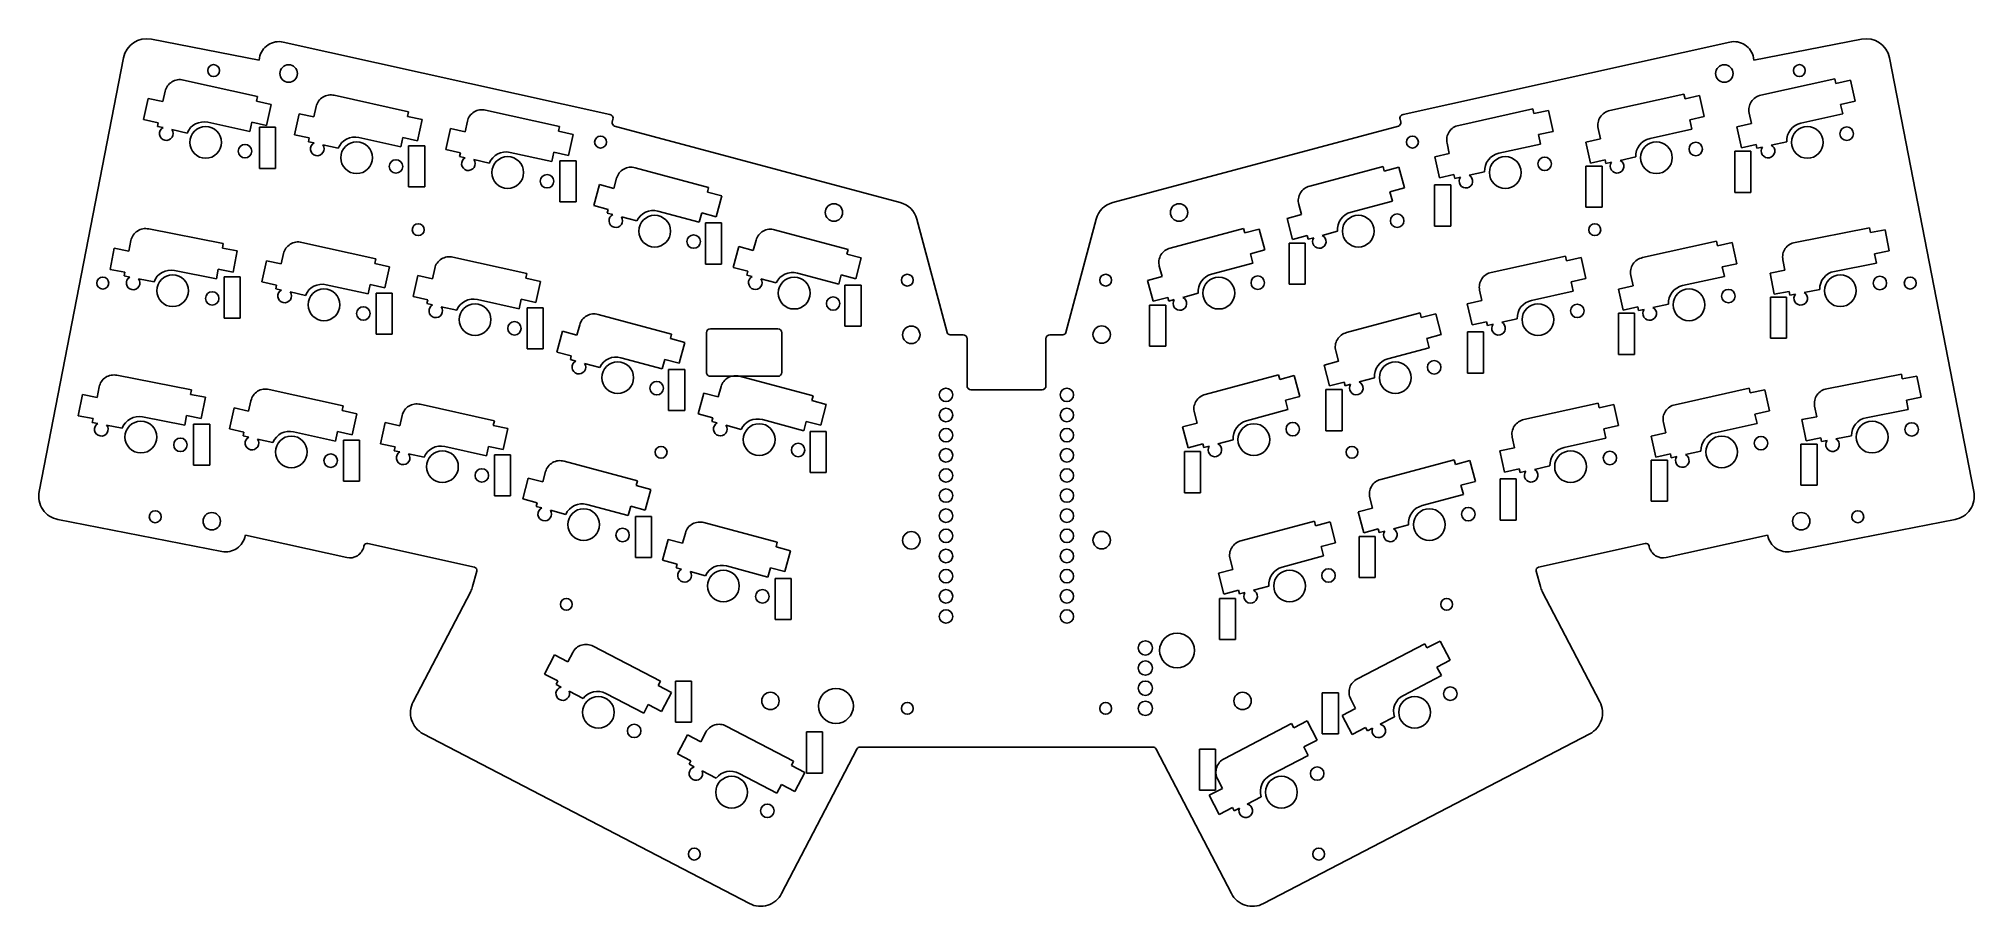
# Model space of a CAD drawing. Extents: x 28 to 272, y -136 to -27.
import ezdxf

# ---------------------------------------------------------------- set-up
doc = ezdxf.new("R2010")
doc.units = 0
doc.layers.add('BLACK', color=7, linetype='CONTINUOUS')

msp = doc.modelspace()

# ---------------------------------------------------------------- linework, layer by layer
at = {"layer": 'BLACK', "linetype": 'CONTINUOUS'}
for p, q in [((55.792031, -29.58987), (42.230974, -26.953867)), ((100.025963, -36.461258), (58.844465, -27.33154)), ((241.155535, -27.33154), (199.974037, -36.461258)), ((257.769026, -26.953867), (244.207969, -29.58987)), ((28.081801, -84.02252), (38.713665, -29.326322)), ((55.849299, -29.295255), (55.792031, -29.58987)), ((244.207969, -29.58987), (244.150701, -29.295255)), ((261.286335, -29.326322), (271.918199, -84.02252)), ((43.974484, -33.521833), (43.683113, -34.836122)), ((55.604691, -34.184672), (46.255875, -32.11209)), ((74.631127, -36.11139), (65.282311, -34.038808)), ((235.387233, -33.890373), (226.038417, -35.962956)), ((235.517207, -34.476648), (235.387233, -33.890373)), ((237.360269, -34.068051), (235.517207, -34.476648)), ((237.948508, -36.721428), (237.360269, -34.068051)), ((254.413669, -31.963655), (245.064853, -34.036238)), ((254.543643, -32.54993), (254.413669, -31.963655)), ((256.386705, -32.141333), (254.543643, -32.54993)), ((256.974944, -34.79471), (256.386705, -32.141333)), ((41.840051, -34.427525), (41.251811, -37.080903)), ((41.840051, -34.427525), (43.683113, -34.836122)), ((55.474717, -34.770947), (55.604691, -34.184672)), ((57.317779, -35.179544), (55.474717, -34.770947)), ((56.729539, -37.832921), (57.317779, -35.179544)), ((60.866487, -36.354243), (60.278247, -39.007621)), ((60.866487, -36.354243), (62.709549, -36.76284)), ((63.00092, -35.448551), (62.709549, -36.76284)), ((74.501153, -36.697665), (74.631127, -36.11139)), ((93.678141, -37.97739), (84.329325, -35.904808)), ((216.340219, -35.756373), (206.991403, -37.828956)), ((216.470193, -36.342648), (216.340219, -35.756373)), ((218.313255, -35.934051), (216.470193, -36.342648)), ((218.901494, -38.587428), (218.313255, -35.934051)), ((243.592994, -36.278057), (243.884365, -37.592346)), ((255.395679, -36.393218), (250.129549, -37.560691)), ((256.974944, -34.79471), (255.131882, -35.203307)), ((255.395679, -36.393218), (255.131882, -35.203307)), ((41.251811, -37.080903), (43.094873, -37.4895)), ((43.094873, -37.4895), (42.990333, -37.96105)), ((42.990333, -37.96105), (43.701456, -38.118702)), ((44.792651, -38.360205), (46.743214, -38.793043)), ((54.62268, -38.614235), (49.35655, -37.446762)), ((54.62268, -38.614235), (54.886477, -37.424324)), ((56.729539, -37.832921), (54.886477, -37.424324)), ((57.8776, -38.0748), (55.8456, -38.0748)), ((55.8456, -38.0748), (55.8456, -43.2564)), ((57.8776, -43.2564), (57.8776, -38.0748)), ((60.278247, -39.007621), (62.121309, -39.416218)), ((76.344215, -37.106262), (74.501153, -36.697665)), ((75.755975, -39.759639), (76.344215, -37.106262)), ((79.913501, -38.220243), (79.325261, -40.873621)), ((79.913501, -38.220243), (81.756563, -38.62884)), ((82.047934, -37.314551), (81.756563, -38.62884)), ((93.548167, -38.563665), (93.678141, -37.97739)), ((95.391229, -38.972262), (93.548167, -38.563665)), ((94.802989, -41.625639), (95.391229, -38.972262)), ((100.40589, -37.057628), (100.321712, -37.437321)), ((136.57828, -47.548284), (100.608703, -37.910267)), ((199.391297, -37.910267), (163.42172, -47.548284)), ((199.678288, -37.437321), (199.59411, -37.057628)), ((218.901494, -38.587428), (217.058432, -38.996025)), ((217.322229, -40.185936), (217.058432, -38.996025)), ((224.566558, -38.204775), (224.857929, -39.519064)), ((236.369243, -38.319936), (231.103113, -39.487409)), ((237.948508, -36.721428), (236.105446, -37.130025)), ((236.369243, -38.319936), (236.105446, -37.130025)), ((242.041302, -38.000943), (243.884365, -37.592346)), ((242.041302, -38.000943), (242.629542, -40.654321)), ((62.121309, -39.416218), (62.016769, -39.887768)), ((62.016769, -39.887768), (62.727892, -40.04542)), ((63.819087, -40.286923), (65.76965, -40.719761)), ((73.649116, -40.540953), (68.382986, -39.37348)), ((73.649116, -40.540953), (73.912913, -39.351042)), ((75.755975, -39.759639), (73.912913, -39.351042)), ((76.68327, -40.417992), (74.65127, -40.417992)), ((74.65127, -40.417992), (74.65127, -45.599592)), ((76.68327, -45.599592), (76.68327, -40.417992)), ((79.325261, -40.873621), (81.168323, -41.282218)), ((81.168323, -41.282218), (81.063783, -41.753768)), ((92.69613, -42.406953), (87.43, -41.23948)), ((92.69613, -42.406953), (92.959927, -41.217042)), ((94.802989, -41.625639), (92.959927, -41.217042)), ((203.967852, -41.793661), (205.810915, -41.385064)), ((205.519544, -40.070775), (205.810915, -41.385064)), ((217.322229, -40.185936), (212.056099, -41.353409)), ((223.014866, -39.927661), (224.857929, -39.519064)), ((223.014866, -39.927661), (223.603106, -42.581039)), ((243.813151, -41.09587), (241.781151, -41.09587)), ((241.781151, -41.09587), (241.781151, -46.27747)), ((242.629542, -40.654321), (244.472604, -40.245724)), ((243.813151, -46.27747), (243.813151, -41.09587)), ((244.472604, -40.245724), (244.577143, -40.717274)), ((244.577143, -40.717274), (245.288268, -40.559621)), ((246.37929, -40.317339), (248.330025, -39.88528)), ((55.8456, -43.2564), (57.8776, -43.2564)), ((81.063783, -41.753768), (81.774906, -41.91142)), ((82.866101, -42.152923), (84.816664, -42.585761)), ((95.756472, -42.305627), (93.724472, -42.305627)), ((93.724472, -42.305627), (93.724472, -47.487227)), ((95.756472, -47.487227), (95.756472, -42.305627)), ((112.452081, -45.662603), (103.202569, -43.184204)), ((197.459863, -43.006706), (188.210351, -45.485105)), ((197.615287, -43.586753), (197.459863, -43.006706)), ((199.438772, -43.098152), (197.615287, -43.586753)), ((200.14219, -45.723345), (199.438772, -43.098152)), ((203.967852, -41.793661), (204.556092, -44.447039)), ((208.30584, -44.110057), (210.256575, -43.677998)), ((225.058281, -42.961462), (223.026281, -42.961462)), ((223.026281, -42.961462), (223.026281, -48.143062)), ((223.603106, -42.581039), (225.446168, -42.172442)), ((225.058281, -48.143062), (225.058281, -42.961462)), ((225.446168, -42.172442), (225.550707, -42.643992)), ((225.550707, -42.643992), (226.261832, -42.486339)), ((227.352854, -42.244057), (229.303589, -41.811998)), ((74.65127, -45.599592), (76.68327, -45.599592)), ((98.689949, -45.30482), (97.98653, -47.930015)), ((98.689949, -45.30482), (100.513434, -45.793422)), ((100.861856, -44.493092), (100.513434, -45.793422)), ((112.296658, -46.242651), (112.452081, -45.662603)), ((114.120143, -46.731252), (112.296658, -46.242651)), ((200.14219, -45.723345), (198.318705, -46.211946)), ((198.634154, -47.389218), (198.318705, -46.211946)), ((205.985079, -45.341326), (203.953079, -45.341326)), ((203.953079, -45.341326), (203.953079, -50.522926)), ((204.556092, -44.447039), (206.399154, -44.038442)), ((205.985079, -50.522926), (205.985079, -45.341326)), ((206.399154, -44.038442), (206.503693, -44.509992)), ((206.503693, -44.509992), (207.214818, -44.352339)), ((241.781151, -46.27747), (243.813151, -46.27747)), ((93.724472, -47.487227), (95.756472, -47.487227)), ((97.98653, -47.930015), (99.810016, -48.418615)), ((99.810016, -48.418615), (99.685007, -48.885156)), ((111.277791, -50.045115), (106.067597, -48.649048)), ((113.416725, -49.356445), (114.120143, -46.731252)), ((186.837679, -47.788992), (187.186101, -49.089321)), ((198.634154, -47.389218), (193.423961, -48.785285)), ((223.026281, -48.143062), (225.058281, -48.143062)), ((51.294742, -52.714891), (41.894876, -50.887742)), ((99.685007, -48.885156), (100.388576, -49.073677)), ((101.468198, -49.362548), (103.398023, -49.880056)), ((111.277791, -50.045115), (111.59324, -48.867844)), ((113.416725, -49.356445), (111.59324, -48.867844)), ((114.097732, -50.13804), (112.065732, -50.13804)), ((112.065732, -50.13804), (112.065732, -55.31964)), ((114.097732, -55.31964), (114.097732, -50.13804)), ((130.027776, -53.478405), (120.778264, -51.000006)), ((142.524289, -63.943528), (138.6996, -49.669603)), ((161.3004, -49.669603), (157.475711, -63.943528)), ((179.884168, -50.822508), (170.634656, -53.300907)), ((180.039592, -51.402555), (179.884168, -50.822508)), ((181.863077, -50.913954), (180.039592, -51.402555)), ((182.566495, -53.539147), (181.863077, -50.913954)), ((185.362616, -49.577923), (187.186101, -49.089321)), ((185.362616, -49.577923), (186.066034, -52.203116)), ((189.797514, -51.702893), (191.727547, -51.186156)), ((203.953079, -50.522926), (205.985079, -50.522926)), ((258.778324, -50.756886), (249.378458, -52.584034)), ((258.892906, -51.346362), (258.778324, -50.756886)), ((260.746033, -50.98615), (258.892906, -51.346362)), ((261.264613, -53.654017), (260.746033, -50.98615)), ((37.541176, -53.317978), (37.022595, -55.985844)), ((37.541176, -53.317978), (39.394303, -53.678189)), ((39.65117, -52.356722), (39.394303, -53.678189)), ((51.180159, -53.304367), (51.294742, -52.714891)), ((53.033286, -53.664579), (51.180159, -53.304367)), ((52.514705, -56.332445), (53.033286, -53.664579)), ((70.518862, -54.660625), (61.170046, -52.588043)), ((116.265644, -53.120622), (115.562225, -55.745817)), ((116.265644, -53.120622), (118.089129, -53.609224)), ((118.437551, -52.308894), (118.089129, -53.609224)), ((129.872353, -54.058453), (130.027776, -53.478405)), ((182.566495, -53.539147), (180.74301, -54.027748)), ((187.643819, -52.68151), (185.611819, -52.68151)), ((185.611819, -52.68151), (185.611819, -57.86311)), ((186.066034, -52.203116), (187.88952, -51.714516)), ((187.643819, -57.86311), (187.643819, -52.68151)), ((187.88952, -51.714516), (188.014529, -52.181056)), ((188.014529, -52.181056), (188.718099, -51.992535)), ((239.499498, -52.439608), (230.150682, -54.512191)), ((239.629472, -53.025883), (239.499498, -52.439608)), ((241.472534, -52.617286), (239.629472, -53.025883)), ((242.060773, -55.270663), (241.472534, -52.617286)), ((261.264613, -53.654017), (259.411487, -54.014228)), ((37.022595, -55.985844), (38.875722, -56.346055)), ((50.429021, -57.168642), (50.661579, -55.972234)), ((52.514705, -56.332445), (50.661579, -55.972234)), ((56.754222, -54.903478), (56.165982, -57.556856)), ((56.754222, -54.903478), (58.597284, -55.312075)), ((58.888655, -53.997786), (58.597284, -55.312075)), ((70.388888, -55.2469), (70.518862, -54.660625)), ((72.23195, -55.655497), (70.388888, -55.2469)), ((71.64371, -58.308874), (72.23195, -55.655497)), ((77.93559, -55.864135), (77.644219, -57.178424)), ((89.565797, -56.526974), (80.216981, -54.454392)), ((112.065732, -55.31964), (114.097732, -55.31964)), ((115.562225, -55.745817), (117.385711, -56.234417)), ((131.695838, -54.547054), (129.872353, -54.058453)), ((130.99242, -57.172247), (131.695838, -54.547054)), ((169.261984, -55.604794), (169.610406, -56.905123)), ((181.058459, -55.20502), (175.848266, -56.601087)), ((181.058459, -55.20502), (180.74301, -54.027748)), ((220.452563, -54.305957), (211.103747, -56.37854)), ((220.582537, -54.892232), (220.452563, -54.305957)), ((222.425599, -54.483635), (220.582537, -54.892232)), ((223.013838, -57.137012), (222.425599, -54.483635)), ((242.060773, -55.270663), (240.217711, -55.67926)), ((240.481508, -56.869171), (240.217711, -55.67926)), ((247.848419, -54.786556), (248.105286, -56.108023)), ((259.644045, -55.210636), (254.349159, -56.239858)), ((259.644045, -55.210636), (259.411487, -54.014228)), ((38.875722, -56.346055), (38.783561, -56.82018)), ((38.783561, -56.82018), (39.498568, -56.959163)), ((40.59571, -57.17202), (42.556935, -57.55365)), ((50.429021, -57.168642), (45.134134, -56.13942)), ((53.419853, -56.951239), (51.387853, -56.951239)), ((51.387853, -56.951239), (51.387853, -62.132839)), ((53.419853, -62.132839), (53.419853, -56.951239)), ((56.165982, -57.556856), (58.009044, -57.965453)), ((58.009044, -57.965453), (57.904504, -58.437003)), ((57.904504, -58.437003), (58.615627, -58.594655)), ((69.536851, -59.090188), (64.270721, -57.922715)), ((69.536851, -59.090188), (69.800648, -57.900277)), ((71.64371, -58.308874), (69.800648, -57.900277)), ((75.801157, -56.769827), (75.212917, -59.423205)), ((75.801157, -56.769827), (77.644219, -57.178424)), ((89.435823, -57.113249), (89.565797, -56.526974)), ((91.278885, -57.521846), (89.435823, -57.113249)), ((90.690645, -60.175223), (91.278885, -57.521846)), ((117.385711, -56.234417), (117.260702, -56.700958)), ((117.260702, -56.700958), (117.964271, -56.889479)), ((119.043893, -57.17835), (120.973718, -57.695858)), ((128.853486, -57.860917), (123.643292, -56.46485)), ((128.853486, -57.860917), (129.168935, -56.683646)), ((130.99242, -57.172247), (129.168935, -56.683646)), ((131.677022, -57.96389), (129.645022, -57.96389)), ((129.645022, -57.96389), (129.645022, -63.14549)), ((131.677022, -63.14549), (131.677022, -57.96389)), ((167.786921, -57.393725), (169.610406, -56.905123)), ((167.786921, -57.393725), (168.490339, -60.018918)), ((185.611819, -57.86311), (187.643819, -57.86311)), ((223.013838, -57.137012), (221.170776, -57.545609)), ((221.434573, -58.73552), (221.170776, -57.545609)), ((227.127131, -58.476896), (228.970194, -58.068299)), ((227.127131, -58.476896), (227.715371, -61.130274)), ((228.678823, -56.75401), (228.970194, -58.068299)), ((240.481508, -56.869171), (235.215378, -58.036644)), ((246.252159, -56.468234), (248.105286, -56.108023)), ((246.252159, -56.468234), (246.77074, -59.1361)), ((250.528024, -58.897391), (252.489401, -58.516544)), ((59.706822, -58.836158), (61.657385, -59.268996)), ((72.576808, -58.979944), (70.544808, -58.979944)), ((70.544808, -58.979944), (70.544808, -64.161544)), ((72.576808, -64.161544), (72.576808, -58.979944)), ((75.212917, -59.423205), (77.055979, -59.831802)), ((77.055979, -59.831802), (76.951439, -60.303352)), ((76.951439, -60.303352), (77.662562, -60.461004)), ((78.753757, -60.702507), (80.70432, -61.135345)), ((88.583786, -60.956537), (83.317656, -59.789064)), ((88.583786, -60.956537), (88.847583, -59.766626)), ((90.690645, -60.175223), (88.847583, -59.766626)), ((91.624572, -60.842301), (89.592572, -60.842301)), ((89.592572, -60.842301), (89.592572, -66.023901)), ((91.624572, -66.023901), (91.624572, -60.842301)), ((170.064529, -60.50736), (168.032529, -60.50736)), ((168.032529, -60.50736), (168.032529, -65.68896)), ((168.490339, -60.018918), (170.313825, -59.530318)), ((170.064529, -65.68896), (170.064529, -60.50736)), ((170.313825, -59.530318), (170.438834, -59.996858)), ((170.438834, -59.996858), (171.142404, -59.808337)), ((172.221819, -59.518695), (174.151852, -59.001958)), ((208.080196, -60.343245), (209.923259, -59.934648)), ((208.080196, -60.343245), (208.668436, -62.996623)), ((209.631888, -58.620359), (209.923259, -59.934648)), ((221.434573, -58.73552), (216.168443, -59.902993)), ((227.715371, -61.130274), (229.558433, -60.721677)), ((229.558433, -60.721677), (229.662972, -61.193227)), ((231.465119, -60.793292), (233.415854, -60.361233)), ((248.321698, -59.494709), (246.289698, -59.494709)), ((246.289698, -59.494709), (246.289698, -64.676309)), ((246.77074, -59.1361), (248.623867, -58.775889)), ((248.321698, -64.676309), (248.321698, -59.494709)), ((248.623867, -58.775889), (248.716027, -59.250014)), ((248.716027, -59.250014), (249.431034, -59.111031)), ((51.387853, -62.132839), (53.419853, -62.132839)), ((96.206358, -62.974153), (95.857936, -64.274483)), ((107.796583, -64.143664), (98.547071, -61.665265)), ((129.645022, -63.14549), (131.677022, -63.14549)), ((202.115361, -61.487767), (192.865849, -63.966166)), ((202.270785, -62.067814), (202.115361, -61.487767)), ((204.09427, -61.579213), (202.270785, -62.067814)), ((204.797688, -64.204406), (204.09427, -61.579213)), ((208.668436, -62.996623), (210.511498, -62.588026)), ((210.511498, -62.588026), (210.616037, -63.059576)), ((210.616037, -63.059576), (211.327162, -62.901923)), ((212.418184, -62.659641), (214.368919, -62.227582)), ((229.164743, -61.523414), (227.132743, -61.523414)), ((227.132743, -61.523414), (227.132743, -66.705014)), ((229.164743, -66.705014), (229.164743, -61.523414)), ((229.662972, -61.193227), (230.374097, -61.035574)), ((70.544808, -64.161544), (72.576808, -64.161544)), ((94.034451, -63.785881), (93.331032, -66.411076)), ((94.034451, -63.785881), (95.857936, -64.274483)), ((107.64116, -64.723712), (107.796583, -64.143664)), ((109.464645, -65.212313), (107.64116, -64.723712)), ((108.761227, -67.837506), (109.464645, -65.212313)), ((112.183001, -68.977799), (112.183001, -63.977799)), ((112.683001, -63.477799), (121.183001, -63.477801)), ((121.683001, -63.977801), (121.683001, -68.977801)), ((142.91066, -64.24), (144.5236, -64.24)), ((145.0236, -64.74), (145.0236, -70.6618)), ((154.9764, -70.6618), (154.9764, -64.74)), ((155.4764, -64.24), (157.08934, -64.24)), ((168.032529, -65.68896), (170.064529, -65.68896)), ((204.797688, -64.204406), (202.974203, -64.693007)), ((203.289652, -65.870279), (202.974203, -64.693007)), ((210.116979, -63.878), (208.084979, -63.878)), ((208.084979, -63.878), (208.084979, -69.0596)), ((210.116979, -69.0596), (210.116979, -63.878)), ((246.289698, -64.676309), (248.321698, -64.676309)), ((89.592572, -66.023901), (91.624572, -66.023901)), ((93.331032, -66.411076), (95.154518, -66.899676)), ((95.154518, -66.899676), (95.029509, -67.366217)), ((95.029509, -67.366217), (95.733078, -67.554738)), ((96.8127, -67.843609), (98.742525, -68.361117)), ((106.622293, -68.526176), (101.412099, -67.130109)), ((106.622293, -68.526176), (106.937742, -67.348905)), ((108.761227, -67.837506), (106.937742, -67.348905)), ((190.018114, -68.058984), (191.841599, -67.570382)), ((190.018114, -68.058984), (190.721532, -70.684177)), ((191.493177, -66.270053), (191.841599, -67.570382)), ((203.289652, -65.870279), (198.079459, -67.266346)), ((227.132743, -66.705014), (229.164743, -66.705014)), ((47.288182, -71.174153), (37.888316, -69.347004)), ((109.446433, -68.614972), (107.414433, -68.614972)), ((107.414433, -68.614972), (107.414433, -73.796572)), ((109.446433, -73.796572), (109.446433, -68.614972)), ((121.183001, -69.477801), (112.683001, -69.477799)), ((125.616062, -71.948668), (116.36655, -69.470269)), ((184.295882, -69.292771), (175.04637, -71.77117)), ((184.451306, -69.872818), (184.295882, -69.292771)), ((186.274791, -69.384217), (184.451306, -69.872818)), ((186.978209, -72.00941), (186.274791, -69.384217)), ((190.721532, -70.684177), (192.545018, -70.195577)), ((192.545018, -70.195577), (192.670027, -70.662117)), ((192.670027, -70.662117), (193.373597, -70.473596)), ((194.453012, -70.183954), (196.383045, -69.667217)), ((208.084979, -69.0596), (210.116979, -69.0596)), ((262.784884, -69.216148), (253.385018, -71.043296)), ((262.899466, -69.805624), (262.784884, -69.216148)), ((264.752593, -69.445412), (262.899466, -69.805624)), ((265.271173, -72.113279), (264.752593, -69.445412)), ((33.534616, -71.77724), (33.016035, -74.445106)), ((33.534616, -71.77724), (35.387743, -72.137451)), ((35.64461, -70.815984), (35.387743, -72.137451)), ((47.173599, -71.763629), (47.288182, -71.174153)), ((49.026726, -72.123841), (47.173599, -71.763629)), ((48.508145, -74.791707), (49.026726, -72.123841)), ((54.776388, -72.547018), (54.485017, -73.861307)), ((66.406595, -73.209857), (57.057779, -71.137275)), ((85.453401, -75.076794), (76.104585, -73.004212)), ((111.85393, -71.590885), (111.150511, -74.21608)), ((111.85393, -71.590885), (113.677415, -72.079487)), ((114.025837, -70.779157), (113.677415, -72.079487)), ((125.460639, -72.528716), (125.616062, -71.948668)), ((127.284124, -73.017317), (125.460639, -72.528716)), ((126.580706, -75.64251), (127.284124, -73.017317)), ((145.5236, -71.1618), (150, -71.1618)), ((150, -71.1618), (154.4764, -71.1618)), ((186.978209, -72.00941), (185.154724, -72.498011)), ((185.470173, -73.675283), (185.154724, -72.498011)), ((192.295118, -71.158442), (190.263118, -71.158442)), ((190.263118, -71.158442), (190.263118, -76.340042)), ((192.295118, -76.340042), (192.295118, -71.158442)), ((224.564959, -72.855777), (215.216143, -74.92836)), ((224.694933, -73.442052), (224.564959, -72.855777)), ((226.537995, -73.033455), (224.694933, -73.442052)), ((227.126234, -75.686832), (226.537995, -73.033455)), ((243.611765, -70.98884), (234.262949, -73.061423)), ((243.741739, -71.575115), (243.611765, -70.98884)), ((245.584801, -71.166518), (243.741739, -71.575115)), ((246.17304, -73.819895), (245.584801, -71.166518)), ((265.271173, -72.113279), (263.418047, -72.47349)), ((263.650605, -73.669898), (263.418047, -72.47349)), ((33.016035, -74.445106), (34.869162, -74.805317)), ((34.869162, -74.805317), (34.777001, -75.279442)), ((34.777001, -75.279442), (35.492008, -75.418425)), ((46.422461, -75.627904), (41.127574, -74.598682)), ((46.422461, -75.627904), (46.655019, -74.431496)), ((48.508145, -74.791707), (46.655019, -74.431496)), ((49.578565, -75.493239), (47.546565, -75.493239)), ((47.546565, -75.493239), (47.546565, -80.674839)), ((49.578565, -80.674839), (49.578565, -75.493239)), ((52.641955, -73.45271), (52.053715, -76.106088)), ((52.641955, -73.45271), (54.485017, -73.861307)), ((66.276621, -73.796132), (66.406595, -73.209857)), ((68.119683, -74.204729), (66.276621, -73.796132)), ((67.531443, -76.858106), (68.119683, -74.204729)), ((71.688761, -75.319647), (71.100521, -77.973025)), ((71.688761, -75.319647), (73.531823, -75.728244)), ((73.823194, -74.413955), (73.531823, -75.728244)), ((85.323427, -75.663069), (85.453401, -75.076794)), ((107.414433, -73.796572), (109.446433, -73.796572)), ((111.150511, -74.21608), (112.973997, -74.70468)), ((112.973997, -74.70468), (112.848988, -75.171221)), ((112.848988, -75.171221), (113.552557, -75.359742)), ((124.441772, -76.33118), (119.231578, -74.935113)), ((124.441772, -76.33118), (124.757221, -75.153909)), ((126.580706, -75.64251), (124.757221, -75.153909)), ((172.198635, -75.863988), (174.02212, -75.375386)), ((173.673698, -74.075057), (174.02212, -75.375386)), ((185.470173, -73.675283), (180.25998, -75.07135)), ((232.79109, -75.303242), (233.082461, -76.617531)), ((244.593775, -75.418403), (239.327645, -76.585876)), ((246.17304, -73.819895), (244.329978, -74.228492)), ((244.593775, -75.418403), (244.329978, -74.228492)), ((250.258719, -74.927496), (252.111846, -74.567285)), ((250.258719, -74.927496), (250.7773, -77.595362)), ((251.854979, -73.245818), (252.111846, -74.567285)), ((263.650605, -73.669898), (258.355719, -74.69912)), ((36.58915, -75.631282), (38.550375, -76.012912)), ((52.053715, -76.106088), (53.896777, -76.514685)), ((53.896777, -76.514685), (53.792237, -76.986235)), ((53.792237, -76.986235), (54.50336, -77.143887)), ((55.594555, -77.38539), (57.545118, -77.818228)), ((65.424584, -77.63942), (60.158454, -76.471947)), ((65.424584, -77.63942), (65.688381, -76.449509)), ((67.531443, -76.858106), (65.688381, -76.449509)), ((68.453825, -77.516229), (66.421825, -77.516229)), ((66.421825, -77.516229), (66.421825, -82.697829)), ((68.453825, -82.697829), (68.453825, -77.516229)), ((71.100521, -77.973025), (72.943583, -78.381622)), ((87.166489, -76.071666), (85.323427, -75.663069)), ((86.578249, -78.725043), (87.166489, -76.071666)), ((114.632179, -75.648613), (116.562004, -76.166121)), ((127.279482, -76.429743), (125.247482, -76.429743)), ((125.247482, -76.429743), (125.247482, -81.611343)), ((127.279482, -81.611343), (127.279482, -76.429743)), ((172.198635, -75.863988), (172.902053, -78.489181)), ((172.902053, -78.489181), (174.725539, -78.000581)), ((174.725539, -78.000581), (174.850548, -78.467121)), ((176.633533, -77.988958), (178.563566, -77.472221)), ((190.263118, -76.340042), (192.295118, -76.340042)), ((213.744284, -77.170179), (214.035655, -78.484468)), ((225.546969, -77.28534), (220.280839, -78.452813)), ((227.126234, -75.686832), (225.283172, -76.095429)), ((225.546969, -77.28534), (225.283172, -76.095429)), ((231.239398, -77.026128), (233.082461, -76.617531)), ((231.239398, -77.026128), (231.827638, -79.679506)), ((252.162986, -78.036709), (250.130986, -78.036709)), ((250.130986, -78.036709), (250.130986, -83.218309)), ((250.7773, -77.595362), (252.630427, -77.235151)), ((252.162986, -83.218309), (252.162986, -78.036709)), ((252.630427, -77.235151), (252.722587, -77.709276)), ((252.722587, -77.709276), (253.437594, -77.570293)), ((254.534584, -77.356653), (256.495961, -76.975806)), ((72.943583, -78.381622), (72.839043, -78.853172)), ((72.839043, -78.853172), (73.550166, -79.010824)), ((74.641361, -79.252327), (76.591924, -79.685165)), ((84.47139, -79.506357), (79.20526, -78.338884)), ((84.47139, -79.506357), (84.735187, -78.316446)), ((86.578249, -78.725043), (84.735187, -78.316446)), ((87.501631, -79.379549), (85.469631, -79.379549)), ((85.469631, -79.379549), (85.469631, -84.561149)), ((87.501631, -84.561149), (87.501631, -79.379549)), ((103.494553, -82.665078), (94.245041, -80.186679)), ((174.462069, -78.973213), (172.430069, -78.973213)), ((172.430069, -78.973213), (172.430069, -84.154813)), ((174.462069, -84.154813), (174.462069, -78.973213)), ((174.850548, -78.467121), (175.554118, -78.2786)), ((206.417391, -80.009181), (197.167879, -82.48758)), ((206.572815, -80.589228), (206.417391, -80.009181)), ((208.3963, -80.100627), (206.572815, -80.589228)), ((209.099718, -82.72582), (208.3963, -80.100627)), ((212.192592, -78.893065), (214.035655, -78.484468)), ((212.192592, -78.893065), (212.780832, -81.546443)), ((233.287726, -80.059699), (231.255726, -80.059699)), ((231.255726, -80.059699), (231.255726, -85.241299)), ((231.827638, -79.679506), (233.6707, -79.270909)), ((233.287726, -85.241299), (233.287726, -80.059699)), ((233.6707, -79.270909), (233.775239, -79.742459)), ((233.775239, -79.742459), (234.486364, -79.584806)), ((235.577386, -79.342524), (237.528121, -78.910465)), ((47.546565, -80.674839), (49.578565, -80.674839)), ((66.421825, -82.697829), (68.453825, -82.697829)), ((89.732421, -82.307295), (89.029002, -84.93249)), ((89.732421, -82.307295), (91.555906, -82.795897)), ((91.904328, -81.495567), (91.555906, -82.795897)), ((103.33913, -83.245126), (103.494553, -82.665078)), ((125.247482, -81.611343), (127.279482, -81.611343)), ((209.099718, -82.72582), (207.276233, -83.214421)), ((214.23992, -82.415248), (212.20792, -82.415248)), ((212.20792, -82.415248), (212.20792, -87.596848)), ((212.780832, -81.546443), (214.623894, -81.137846)), ((214.23992, -87.596848), (214.23992, -82.415248)), ((214.623894, -81.137846), (214.728433, -81.609396)), ((214.728433, -81.609396), (215.439558, -81.451743)), ((216.53058, -81.209461), (218.481315, -80.777402)), ((85.469631, -84.561149), (87.501631, -84.561149)), ((89.029002, -84.93249), (90.852488, -85.42109)), ((105.162615, -83.733727), (103.33913, -83.245126)), ((104.459197, -86.35892), (105.162615, -83.733727)), ((172.430069, -84.154813), (174.462069, -84.154813)), ((195.795207, -84.791467), (196.143629, -86.091796)), ((207.591682, -84.391693), (202.381489, -85.78776)), ((207.591682, -84.391693), (207.276233, -83.214421)), ((231.255726, -85.241299), (233.287726, -85.241299)), ((250.130986, -83.218309), (252.162986, -83.218309)), ((30.454256, -87.539829), (51.124456, -91.557709)), ((90.852488, -85.42109), (90.727479, -85.887631)), ((90.727479, -85.887631), (91.431048, -86.076152)), ((92.51067, -86.365023), (94.440495, -86.882531)), ((102.320263, -87.04759), (97.110069, -85.651523)), ((102.320263, -87.04759), (102.635712, -85.870319)), ((104.459197, -86.35892), (102.635712, -85.870319)), ((105.271999, -87.137429), (103.239999, -87.137429)), ((103.239999, -87.137429), (103.239999, -92.319029)), ((105.271999, -92.319029), (105.271999, -87.137429)), ((188.797546, -87.748856), (179.548034, -90.227255)), ((188.95297, -88.328903), (188.797546, -87.748856)), ((194.320144, -86.580398), (196.143629, -86.091796)), ((194.320144, -86.580398), (195.023562, -89.205591)), ((212.20792, -87.596848), (214.23992, -87.596848)), ((248.875544, -91.557709), (269.545744, -87.539829)), ((54.055546, -89.580663), (54.070737, -89.502515)), ((54.070737, -89.502515), (66.844956, -92.334491)), ((107.352266, -90.04697), (106.648847, -92.672165)), ((107.352266, -90.04697), (109.175751, -90.535572)), ((109.524173, -89.235242), (109.175751, -90.535572)), ((121.114398, -90.404753), (111.864886, -87.926354)), ((190.776455, -87.840302), (188.95297, -88.328903)), ((191.479873, -90.465495), (190.776455, -87.840302)), ((196.469552, -89.680899), (194.437552, -89.680899)), ((194.437552, -89.680899), (194.437552, -94.862499)), ((195.023562, -89.205591), (196.847048, -88.716991)), ((196.469552, -94.862499), (196.469552, -89.680899)), ((196.847048, -88.716991), (196.972057, -89.183531)), ((196.972057, -89.183531), (197.675627, -88.99501)), ((198.755042, -88.705368), (200.685075, -88.188631)), ((233.155044, -92.334491), (245.929263, -89.502515)), ((245.929263, -89.502515), (245.944454, -89.580663)), ((68.991879, -90.966748), (69.013743, -90.868125)), ((69.490838, -90.564182), (82.930024, -93.543578)), ((103.239999, -92.319029), (105.271999, -92.319029)), ((106.648847, -92.672165), (108.472333, -93.160765)), ((120.958975, -90.984801), (121.114398, -90.404753)), ((122.78246, -91.473402), (120.958975, -90.984801)), ((122.079042, -94.098595), (122.78246, -91.473402)), ((178.175362, -92.531142), (178.523784, -93.831471)), ((189.971837, -92.131368), (184.761644, -93.527435)), ((191.479873, -90.465495), (189.656388, -90.954096)), ((189.971837, -92.131368), (189.656388, -90.954096)), ((217.069976, -93.543578), (230.509162, -90.564182)), ((230.986257, -90.868125), (231.008121, -90.966748)), ((82.70736, -95.987461), (83.229817, -94.037625)), ((108.472333, -93.160765), (108.347324, -93.627306)), ((108.347324, -93.627306), (109.050893, -93.815827)), ((110.130515, -94.104698), (112.06034, -94.622206)), ((119.940108, -94.787265), (114.729914, -93.391198)), ((119.940108, -94.787265), (120.255557, -93.609994)), ((122.079042, -94.098595), (120.255557, -93.609994)), ((122.876257, -94.952839), (120.844257, -94.952839)), ((120.844257, -94.952839), (120.844257, -100.134439)), ((122.876257, -100.134439), (122.876257, -94.952839)), ((176.700299, -94.320073), (178.523784, -93.831471)), ((176.700299, -94.320073), (177.403717, -96.945266)), ((194.437552, -94.862499), (196.469552, -94.862499)), ((216.770183, -94.037625), (217.29264, -95.987461)), ((82.470614, -96.59625), (75.22105, -110.522531)), ((178.865294, -97.496309), (176.833294, -97.496309)), ((176.833294, -97.496309), (176.833294, -102.677909)), ((177.403717, -96.945266), (179.227203, -96.456666)), ((178.865294, -102.677909), (178.865294, -97.496309)), ((179.227203, -96.456666), (179.352212, -96.923206)), ((179.352212, -96.923206), (180.055782, -96.734685)), ((181.135197, -96.445043), (183.06523, -95.928306)), ((224.77895, -110.522531), (217.529386, -96.59625)), ((120.844257, -100.134439), (122.876257, -100.134439)), ((93.030298, -104.611688), (91.775357, -107.022406)), ((93.030298, -104.611688), (94.704806, -105.483382)), ((95.326412, -104.289288), (94.704806, -105.483382)), ((106.388774, -107.939661), (97.894936, -103.518048)), ((176.833294, -102.677909), (178.865294, -102.677909)), ((202.713376, -103.201381), (194.219538, -107.622993)), ((202.990661, -103.734039), (202.713376, -103.201381)), ((204.665169, -102.862345), (202.990661, -103.734039)), ((205.92011, -105.273063), (204.665169, -102.862345)), ((91.775357, -107.022406), (93.449866, -107.8941)), ((204.808381, -107.225847), (200.023854, -109.716514)), ((205.92011, -105.273063), (204.245601, -106.144757)), ((204.808381, -107.225847), (204.245601, -106.144757)), ((93.449866, -107.8941), (93.226842, -108.322525)), ((93.226842, -108.322525), (93.872931, -108.658858)), ((94.864438, -109.174554), (96.636511, -110.097486)), ((104.29377, -111.964126), (99.509243, -109.473459)), ((106.11149, -108.472319), (106.388774, -107.939661)), ((107.785999, -109.344013), (106.11149, -108.472319)), ((106.531058, -111.754731), (107.785999, -109.344013)), ((110.3032, -107.9216), (108.2712, -107.9216)), ((108.2712, -107.9216), (108.2712, -113.1032)), ((110.3032, -113.1032), (110.3032, -107.9216)), ((191.835669, -109.383509), (189.803669, -109.383509)), ((189.803669, -109.383509), (189.803669, -114.565109)), ((191.835669, -114.565109), (191.835669, -109.383509)), ((104.29377, -111.964126), (104.856549, -110.883037)), ((106.531058, -111.754731), (104.856549, -110.883037)), ((192.325154, -112.235157), (193.999662, -111.363463)), ((193.378056, -110.169369), (193.999662, -111.363463)), ((76.496836, -114.56881), (117.614318, -135.973214)), ((108.2712, -113.1032), (110.3032, -113.1032)), ((112.103365, -114.362075), (111.481759, -115.556169)), ((123.165727, -118.012448), (114.671889, -113.590835)), ((126.8132, -114.3192), (124.7812, -114.3192)), ((124.7812, -114.3192), (124.7812, -119.5008)), ((126.8132, -119.5008), (126.8132, -114.3192)), ((185.936423, -113.274168), (177.442585, -117.69578)), ((182.385682, -135.973214), (223.503164, -114.56881)), ((186.213708, -113.806826), (185.936423, -113.274168)), ((187.888216, -112.935132), (186.213708, -113.806826)), ((189.143157, -115.34585), (187.888216, -112.935132)), ((189.803669, -114.565109), (191.835669, -114.565109)), ((192.325154, -112.235157), (193.580094, -114.645875)), ((193.580094, -114.645875), (195.254603, -113.774181)), ((195.254603, -113.774181), (195.477627, -114.202607)), ((195.477627, -114.202607), (196.123716, -113.866274)), ((197.114855, -113.34987), (198.887296, -112.427645)), ((109.807251, -114.684475), (108.55231, -117.095193)), ((109.807251, -114.684475), (111.481759, -115.556169)), ((121.660597, -134.697428), (131.136116, -116.495126)), ((150, -116.226), (131.579621, -116.226)), ((150, -116.226), (168.420379, -116.226)), ((178.339403, -134.697428), (168.863884, -116.495126)), ((176.341669, -116.495509), (174.309669, -116.495509)), ((174.309669, -116.495509), (174.309669, -121.677109)), ((176.341669, -121.677109), (176.341669, -116.495509)), ((189.143157, -115.34585), (187.468648, -116.217544)), ((188.031428, -117.298634), (187.468648, -116.217544)), ((108.55231, -117.095193), (110.226819, -117.966887)), ((110.226819, -117.966887), (110.003795, -118.395312)), ((110.003795, -118.395312), (110.649884, -118.731645)), ((111.641391, -119.247341), (113.413464, -120.170273)), ((122.888443, -118.545106), (123.165727, -118.012448)), ((124.562952, -119.4168), (122.888443, -118.545106)), ((123.308011, -121.827518), (124.562952, -119.4168)), ((124.7812, -119.5008), (126.8132, -119.5008)), ((188.031428, -117.298634), (183.246901, -119.789301)), ((121.070723, -122.036913), (116.286196, -119.546246)), ((121.070723, -122.036913), (121.633502, -120.955824)), ((123.308011, -121.827518), (121.633502, -120.955824)), ((174.309669, -121.677109), (176.341669, -121.677109)), ((175.548201, -122.307944), (177.222709, -121.43625)), ((176.601103, -120.242156), (177.222709, -121.43625)), ((175.548201, -122.307944), (176.803141, -124.718662)), ((176.803141, -124.718662), (178.47765, -123.846968)), ((178.47765, -123.846968), (178.700674, -124.275394)), ((178.700674, -124.275394), (179.346763, -123.939061)), ((180.337902, -123.422657), (182.110343, -122.500432))]:
    msp.add_line(p, q, dxfattribs=at)
at = {"layer": 'BLACK'}
for centre, radius in [((50.073954, -30.9228), 0.75), ((59.525928, -31.292947), 1.1), ((240.474072, -31.292947), 1.1), ((249.927, -30.9228), 0.75), ((49.063744, -39.983518), 2), ((250.936256, -39.983518), 2), ((255.89584, -38.884005), 0.85), ((54.023328, -41.083031), 0.85), ((68.09018, -41.910236), 2), ((98.841954, -39.9398), 0.75), ((201.159, -39.9398), 0.75), ((231.90982, -41.910236), 2), ((236.869404, -40.810723), 0.85), ((73.049764, -43.009749), 0.85), ((87.137194, -43.776236), 2), ((212.862806, -43.776236), 2), ((217.82239, -42.676723), 0.85), ((92.096778, -44.875749), 0.85), ((128.250066, -48.815518), 1.1), ((171.749934, -48.815518), 1.1), ((75.854954, -50.9888), 0.75), ((105.664418, -51.170618), 2), ((194.335582, -51.170618), 2), ((199.242485, -49.855817), 0.85), ((224.146, -50.9888), 0.75), ((110.571321, -52.485419), 0.85), ((36.103954, -57.7198), 0.75), ((44.907833, -58.682972), 2), ((63.977915, -60.459471), 2), ((123.240113, -58.98642), 2), ((137.501477, -57.349), 0.75), ((162.499477, -57.349), 0.75), ((176.759887, -58.98642), 2), ((181.66679, -57.671619), 0.85), ((236.022085, -60.459471), 2), ((240.981669, -59.359958), 0.85), ((255.092167, -58.682972), 2), ((260.078833, -57.713662), 0.85), ((263.897, -57.7198), 0.75), ((49.894499, -59.652282), 0.85), ((68.937499, -61.558984), 0.85), ((83.02485, -62.32582), 2), ((128.147016, -60.301221), 0.85), ((216.97515, -62.32582), 2), ((221.934734, -61.226307), 0.85), ((87.984434, -63.425333), 0.85), ((137.999961, -64.241915), 1.1), ((161.999961, -64.215297), 1.1), ((101.00892, -69.651679), 2), ((198.99108, -69.651679), 2), ((203.897983, -68.336878), 0.85), ((105.915823, -70.96648), 0.85), ((142.370004, -71.8168), 0.85), ((157.610004, -71.8168), 0.85), ((40.901273, -77.142234), 2), ((118.828399, -77.456683), 2), ((142.370004, -74.3568), 0.85), ((157.610004, -74.3568), 0.85), ((181.171601, -77.456683), 2), ((186.078504, -76.141882), 0.85), ((259.098727, -77.142234), 2), ((264.085393, -76.172924), 0.85), ((45.887939, -78.111544), 0.85), ((59.865648, -79.008703), 2), ((123.735302, -78.771484), 0.85), ((142.370004, -76.8968), 0.85), ((157.610004, -76.8968), 0.85), ((240.134352, -79.008703), 2), ((245.093936, -77.90919), 0.85), ((64.825232, -80.108216), 0.85), ((78.912454, -80.87564), 2), ((106.461954, -79.0558), 0.75), ((142.370004, -79.4368), 0.85), ((157.610004, -79.4368), 0.85), ((193.539, -79.0558), 0.75), ((221.087546, -80.87564), 2), ((226.04713, -79.776127), 0.85), ((83.872038, -81.975153), 0.85), ((142.370004, -81.9768), 0.85), ((157.610004, -81.9768), 0.85), ((142.370004, -84.5168), 0.85), ((157.610004, -84.5168), 0.85), ((42.707954, -87.1838), 0.75), ((49.838167, -87.750857), 1.1), ((96.70689, -88.173093), 2), ((142.370004, -87.0568), 0.85), ((157.610004, -87.0568), 0.85), ((203.29311, -88.173093), 2), ((208.200013, -86.858292), 0.85), ((250.161833, -87.750857), 1.1), ((257.293, -87.1838), 0.75), ((101.613793, -89.487894), 0.85), ((138.000124, -90.162334), 1.1), ((142.370004, -89.5968), 0.85), ((157.610004, -89.5968), 0.85), ((161.999961, -90.135622), 1.1), ((142.370004, -92.1368), 0.85), ((157.610004, -92.1368), 0.85), ((114.326735, -95.912768), 2), ((142.370004, -94.6768), 0.85), ((157.610004, -94.6768), 0.85), ((185.673265, -95.912768), 2), ((190.580168, -94.597967), 0.85), ((94.523954, -98.2328), 0.75), ((119.233638, -97.227569), 0.85), ((142.370004, -97.2168), 0.85), ((157.610004, -97.2168), 0.85), ((205.477, -98.2328), 0.75), ((142.370004, -99.7568), 0.85), ((157.610004, -99.7568), 0.85), ((171.499933, -104.049002), 2.2), ((167.499477, -103.729), 0.9), ((167.499477, -106.269), 0.9), ((120.249066, -110.410518), 1.1), ((128.499936, -111.049001), 2.2), ((167.499477, -108.809), 0.9), ((179.750934, -110.410518), 1.1), ((205.936162, -109.502311), 0.85), ((98.569853, -111.847994), 2), ((137.501477, -111.349), 0.75), ((162.499477, -111.349), 0.75), ((167.499477, -111.349), 0.9), ((201.430147, -111.847994), 2), ((103.075868, -114.193677), 0.85), ((189.159209, -119.575098), 0.85), ((115.346806, -121.920781), 2), ((184.653194, -121.920781), 2), ((119.852821, -124.266464), 0.85), ((110.652954, -129.7288), 0.75), ((189.348, -129.7288), 0.75)]:
    msp.add_circle(centre, radius, dxfattribs=at)
for centre, radius, start, end in [((41.65861, -29.89884), 3.00008, 79.00151407, 168.99852496), ((58.3033, -29.7722), 2.499919, 77.49812706, 169.00145051), ((241.6965, -29.7725), 2.500186, 11.0044238, 102.49591006), ((258.3414, -29.8988), 3.00004, 11.0007616, 100.99881916), ((45.808344, -33.93871), 1.880646, 76.23343004, 167.19304127), ((64.83478, -35.865428), 1.880646, 76.23343004, 167.19304127), ((245.431211, -35.880851), 1.880642, -258.76668354, -167.80686631), ((83.881794, -37.731428), 1.880646, 76.23343004, 167.19304127), ((99.9176, -36.9495), 0.500123, -12.48621053, 77.48631491), ((200.0822, -36.9494), 0.499945, -257.50620662, -167.49764453), ((226.404775, -37.807569), 1.880642, -258.76668354, -167.80686631), ((44.106956, -38.872463), 0.855912, -241.72112903, 36.76208212), ((48.840811, -39.655215), 2.267874, 76.85531712, 157.65594419), ((100.7122, -37.5239), 0.399989, -192.5013838, -104.99588709), ((199.2878, -37.5239), 0.399971, -75.00411291, 12.5013838), ((207.357761, -39.673569), 1.880642, -258.76668354, -167.80686631), ((250.595476, -39.7802), 2.267887, -258.14442135, -177.34431317), ((63.133392, -40.799181), 0.855912, -241.72112903, 36.76208212), ((67.867247, -41.581933), 2.267874, 76.85531712, 157.65594419), ((86.914261, -43.447933), 2.267874, 76.85531712, 157.65594419), ((212.522026, -43.572918), 2.267887, -258.14442135, -177.34431317), ((231.56904, -41.706918), 2.267887, -258.14442135, -177.34431317), ((245.974328, -41.07139), 0.855913, -216.7212345, 61.76204226), ((82.180406, -42.665181), 0.855912, -241.72112903, 36.76208212), ((102.675785, -44.989562), 1.880644, 73.7333243, 164.69308896), ((226.947892, -42.998108), 0.855913, -216.7212345, 61.76204226), ((188.656823, -47.311983), 1.880644, -256.26663724, -165.30691027), ((207.900878, -44.864108), 0.855913, -216.7212345, 61.76204226), ((105.456018, -50.832906), 2.267877, 74.35535087, 155.15590204), ((135.8018, -50.4461), 3.000043, 15.00062409, 74.99976861), ((164.1982, -50.4461), 3.000032, 105.00023139, 164.99937591), ((193.98626, -50.982359), 2.267888, -255.64438224, -174.84433149), ((41.495314, -52.725452), 1.880646, 77.73344521, 168.69301911), ((100.760811, -49.844409), 0.855913, -244.22117869, 34.26208112), ((120.25148, -52.805364), 1.880644, 73.7333243, 164.69308896), ((60.722515, -54.414663), 1.880646, 76.23343004, 167.19304127), ((171.081128, -55.127785), 1.880644, -256.26663724, -165.30691027), ((189.425829, -52.473891), 0.855913, -214.22121554, 64.26207614), ((249.696406, -54.437606), 1.880644, -260.26663205, -169.30690836), ((44.676392, -58.360634), 2.267889, 78.35564562, 159.15565104), ((79.76945, -56.281012), 1.880646, 76.23343004, 167.19304127), ((230.51704, -56.356804), 1.880642, -258.76668354, -167.80686631), ((39.923659, -57.702052), 0.855913, -240.22123404, 38.2620759), ((63.754982, -60.131168), 2.267874, 76.85531712, 157.65594419), ((118.336506, -57.660211), 0.855913, -244.22117869, 34.26208112), ((123.031713, -58.648708), 2.267877, 74.35535087, 155.15590204), ((176.410565, -58.798161), 2.267888, -255.64438224, -174.84433149), ((211.470105, -58.223153), 1.880642, -258.76668354, -167.80686631), ((235.681305, -60.256153), 2.267887, -258.14442135, -177.34431317), ((254.756828, -58.470805), 2.267888, -259.64438993, -178.84437458), ((59.021127, -59.348416), 0.855912, -241.72112903, 36.76208212), ((78.068062, -61.214765), 0.855912, -241.72112903, 36.76208212), ((82.801917, -61.997517), 2.267874, 76.85531712, 157.65594419), ((171.850134, -60.289693), 0.855913, -214.22121554, 64.26207614), ((216.63437, -62.122502), 2.267887, -258.14442135, -177.34431317), ((231.060157, -61.547343), 0.855913, -216.7212345, 61.76204226), ((250.103462, -59.640583), 0.855913, -218.2212183, 60.26204342), ((98.020287, -63.470623), 1.880644, 73.7333243, 164.69308896), ((212.013222, -63.413692), 0.855913, -216.7212345, 61.76204226), ((112.683, -63.9778), 0.499999, 89.99988541, 179.99988541), ((121.183, -63.9778), 0.499999, -0.00011459, 89.99988541), ((142.9107, -63.84), 0.4, -165.00145475, -90.00572958), ((144.5236, -64.74), 0.5, 0, 90), ((155.4764, -64.74), 0.5, 90, 180), ((157.0893, -63.84), 0.400039, -89.99427042, -14.99854525), ((193.312321, -65.793044), 1.880644, -256.26663724, -165.30691027), ((96.105313, -68.32547), 0.855913, -244.22117869, 34.26208112), ((100.80052, -69.313967), 2.267877, 74.35535087, 155.15590204), ((198.641758, -69.46342), 2.267888, -255.64438224, -174.84433149), ((37.488754, -71.184714), 1.880646, 77.73344521, 168.69301911), ((112.683, -68.9778), 0.499999, -180.00011459, -89.99988541), ((115.839766, -71.275627), 1.880644, 73.7333243, 164.69308896), ((121.183, -68.9778), 0.500001, -89.99988541, -0.00011459), ((145.5236, -70.6618), 0.5, -180, -90), ((154.4764, -70.6618), 0.5, -90, 0), ((194.081327, -70.954952), 0.855913, -214.22121554, 64.26207614), ((56.610248, -72.963895), 1.880646, 76.23343004, 167.19304127), ((75.657054, -74.830832), 1.880646, 76.23343004, 167.19304127), ((175.492842, -73.598048), 1.880644, -256.26663724, -165.30691027), ((234.629307, -74.906036), 1.880642, -258.76668354, -167.80686631), ((253.702966, -72.896868), 1.880644, -260.26663205, -169.30690836), ((35.917099, -76.161314), 0.855913, -240.22123404, 38.2620759), ((40.669832, -76.819896), 2.267889, 78.35564562, 159.15565104), ((113.924792, -76.130474), 0.855913, -244.22117869, 34.26208112), ((118.619999, -77.118971), 2.267877, 74.35535087, 155.15590204), ((180.822279, -77.268424), 2.267888, -255.64438224, -174.84433149), ((215.582501, -76.772973), 1.880642, -258.76668354, -167.80686631), ((258.763388, -76.930067), 2.267888, -259.64438993, -178.84437458), ((54.90886, -77.897648), 0.855912, -241.72112903, 36.76208212), ((59.642715, -78.6804), 2.267874, 76.85531712, 157.65594419), ((176.261848, -78.759956), 0.855913, -214.22121554, 64.26207614), ((239.793572, -78.805385), 2.267887, -258.14442135, -177.34431317), ((254.110022, -78.099845), 0.855913, -218.2212183, 60.26204342), ((73.955666, -79.764585), 0.855912, -241.72112903, 36.76208212), ((78.689521, -80.547337), 2.267874, 76.85531712, 157.65594419), ((93.718257, -81.992037), 1.880644, 73.7333243, 164.69308896), ((220.746766, -80.672322), 2.267887, -258.14442135, -177.34431317), ((235.172424, -80.096575), 0.855913, -216.7212345, 61.76204226), ((197.614351, -84.314458), 1.880644, -256.26663724, -165.30691027), ((216.125618, -81.963512), 0.855913, -216.7212345, 61.76204226), ((31.0266, -84.595), 2.999933, -191.00129475, -100.99863567), ((268.9734, -84.595), 2.999929, -79.00136433, 11.00129475), ((91.803283, -86.846884), 0.855913, -244.22117869, 34.26208112), ((96.49849, -87.835381), 2.267877, 74.35535087, 155.15590204), ((202.943788, -87.984834), 2.267888, -255.64438224, -174.84433149), ((51.6015, -89.1037), 2.499967, -101.00074179, -10.99875768), ((111.338102, -89.731712), 1.880644, 73.7333243, 164.69308896), ((179.994506, -92.054133), 1.880644, -256.26663724, -165.30691027), ((198.383357, -89.476366), 0.855913, -214.22121554, 64.26207614), ((248.3984, -89.1038), 2.499867, -169.00305491, -78.99657101), ((67.2345, -90.5772), 1.800036, -102.49881796, -12.49833606), ((69.4044, -90.9549), 0.400178, 77.52545444, 167.47645682), ((230.5958, -90.9546), 0.399915, 12.4877985, 102.51180718), ((232.7654, -90.5773), 1.799873, -167.50408286, -77.49738523), ((82.8435, -93.934), 0.399895, -15.01545178, 77.50426267), ((109.423128, -94.586559), 0.855913, -244.22117869, 34.26208112), ((114.118335, -95.575056), 2.267877, 74.35535087, 155.15590204), ((185.323943, -95.724509), 2.267888, -255.64438224, -174.84433149), ((217.1565, -93.9341), 0.399948, -257.50736196, -164.99838489), ((79.8107, -95.2114), 2.998818, -27.50315922, -14.99821525), ((180.763512, -97.216041), 0.855913, -214.22121554, 64.26207614), ((220.19, -95.2112), 2.999538, -165.00155487, -152.49962695), ((96.989885, -105.166587), 1.880637, 61.23313142, 152.19328461), ((94.069525, -109.491886), 0.855913, -256.72120331, 21.76205401), ((98.439492, -111.473197), 2.267889, 61.85564311, 142.65563538), ((195.050833, -109.309933), 1.880642, -243.76671543, -152.80689901), ((201.048357, -111.739804), 2.267887, -243.14439834, -162.34432219), ((77.882, -111.9078), 2.999942, -207.50111992, -117.49881198), ((222.118, -111.9078), 2.999938, -62.50118802, 27.50111992), ((113.766838, -115.239374), 1.880637, 61.23313142, 152.19328461), ((196.918855, -114.183039), 0.855913, -201.72119439, 76.76207122), ((131.5796, -116.726), 0.499981, 89.99759358, 152.49889792), ((168.4204, -116.7259), 0.4999, 27.49093646, 90.0024069), ((110.846478, -119.564673), 0.855913, -256.72120331, 21.76205401), ((115.216445, -121.545984), 2.267889, 61.85564311, 142.65563538), ((178.27388, -119.38272), 1.880642, -243.76671543, -152.80689901), ((184.271404, -121.812591), 2.267887, -243.14439834, -162.34432219), ((180.141902, -124.255826), 0.855913, -201.72119439, 76.76207122), ((118.9996, -133.3122), 2.99996, -117.50077572, -27.50001085), ((181.0004, -133.3123), 2.999912, -152.50168327, -62.49834235)]:
    msp.add_arc(centre, radius, start, end, dxfattribs=at)

doc.saveas('drawing.dxf')
